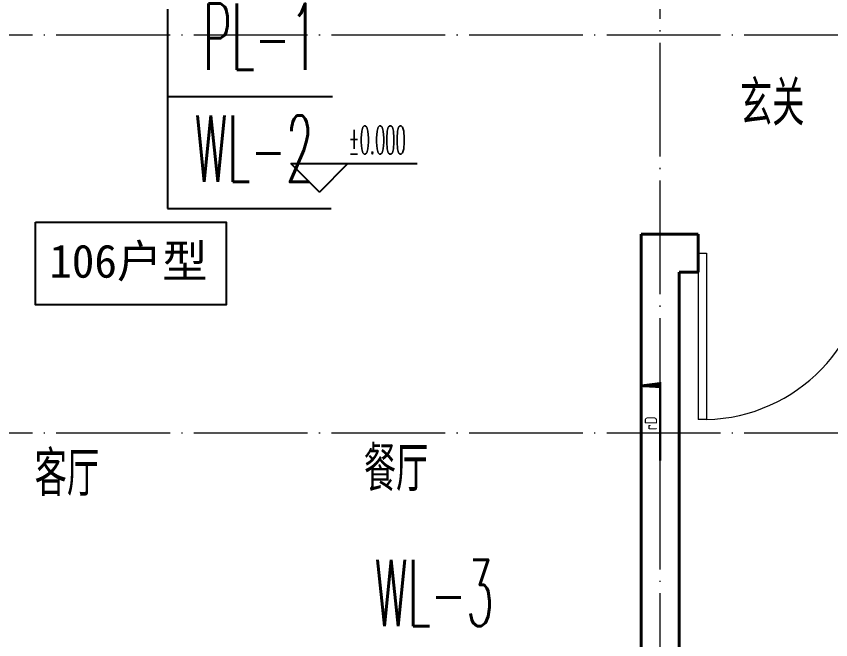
# Model space of a CAD drawing. Extents: x 27938 to 1042331, y -235042 to 1535213.
# Drawn here: x 688119 to 692417, y 676368 to 679657 of the extents above; entities that cross this region are included whole.
import ezdxf

# ---------------------------------------------------------------- set-up
doc = ezdxf.new("R2010")
doc.units = 0
doc.header["$LTSCALE"] = 1000
doc.header["$MEASUREMENT"] = 0
doc.linetypes.add('DOTE', pattern=[2.4200000000000004, 2, -0.2, 0.02, -0.2])
for name, color, linetype in [('DIM_ELEV', 3, 'Continuous'), ('DIM_污水', 3, 'Continuous'), ('DIM_餐饮排水', 3, 'Continuous'), ('PUB_TEXT', 4, 'Continuous')]:
    doc.layers.add(name, color=color, linetype=linetype)
for name, color, linetype, lineweight in [('DOTE', 19, 'DOTE', 9), ('EQUIP-消防', 3, 'Continuous', 20), ('WALL', 9, 'Continuous', 40), ('WINDOW', 8, 'Continuous', 15)]:
    doc.layers.add(name, color=color, linetype=linetype, lineweight=lineweight)
doc.styles.add('_TCH_DIM', font='SIMPLEX.shx', dxfattribs={"width": 0.6, "oblique": 10, "bigfont": 'hztxt.shx'})
doc.styles.add('_TWT_SERIAL', font='simplex.shx', dxfattribs={"width": 0.6, "oblique": 10, "height": 3, "bigfont": 'aadri.shx'})
doc.styles.get("Standard").update_dxf_attribs({"font": 'gbenor.shx', "bigfont": 'gbcbig.shx'})
doc.styles.add('房间名称', font='TSSDENG', dxfattribs={"width": 0.8, "bigfont": 'HZTXT'})
doc.styles.add('黑体', font='simhei.ttf')

# ---------------------------------------------------------------- blocks, each defined once
blk = doc.blocks.new('HFTHFFGHFH')
at = {"layer": 'DOTE', "linetype": 'DOTE', "ltscale": 0.3}
for p, q in [((545416.5775568401, 594448.8100090846), (545416.5775568401, 612948.8100463543)), ((587116.5787011748, 602348.8103599143), (534316.57870118, 602348.8103599143)), ((587116.5787011747, 600248.8103599143), (534316.57870118, 600248.8103599143))]:
    blk.add_line(p, q, dxfattribs=at)
blk = doc.blocks.new('FSFSFSFSEG')
at = {"layer": 'EQUIP-消防', "color": 0, "const_width": 12.82051282052028}
blk.add_lwpolyline([(136866.5605577994, 335152.5449090759), (136466.5605577994, 335152.5449090774), (136466.5605577991, 335052.5449090772), (136866.5605577991, 335052.5449090757)], close=True, dxfattribs=at)
at = {"layer": 'PUB_TEXT', "color": 0, "style": '房间名称', "width": 0.8}
blk.add_text('rD', height=64.8, dxfattribs=at).set_placement((136633.7425204425, 335069.0046025831))
blk = doc.blocks.new('HGFHGGGDFGRD')
at = {"color": 8, "rotation": 90}
blk.add_blockref('FSFSFSFSEG', (1026569.124335467, 232007.164587272), dxfattribs=at)
blk = doc.blocks.new('$DorLib2D$00000001')
for p, q in [((0.45, 0.9750000000000001), (0.5000000000000002, 0.9750000000000001)), ((0.45, 0), (0.45, 0.9750000000000001)), ((0.5, 0), (0.5, 0.9750000000000001)), ((0.5, 0), (0.45, 0))]:
    blk.add_line(p, q)
at = {"lineweight": 13}
blk.add_arc((0.475, 0), 0.975, 91.4692835813538, 180, dxfattribs=at)

msp = doc.modelspace()

# ---------------------------------------------------------------- linework, layer by layer
at = {"color": 8}
msp.add_lwpolyline([(688221.2790088835, 678570.2809584762), (689227.2790088835, 678570.2809584762), (689227.2790088835, 678134.2809584762), (688221.2790088835, 678134.2809584762)], close=True, dxfattribs=at)
at = {"layer": 'DIM_ELEV', "color": 8}
for p, q in [((689718.8788228263, 678729.962308791), (689568.8788228263, 678879.962308791)), ((689568.8788228263, 678879.962308791), (690233.7992953379, 678879.962308791)), ((689718.8788228263, 678729.962308791), (689868.8788228263, 678879.962308791))]:
    msp.add_line(p, q, dxfattribs=at)
at = {"layer": 'DIM_污水'}
for p, q in [((688916.5795520212, 682177.1723564644), (688916.5795520212, 678643.584003282)), ((688916.5795520212, 678643.584003282), (689780.337464872, 678643.584003282))]:
    msp.add_line(p, q, dxfattribs=at)
at = {"layer": 'DIM_餐饮排水'}
for p, q in [((688916.5795520212, 682357.1723564644), (688916.5795520212, 679234.2465704347)), ((688916.5795520212, 679234.2465704347), (689787.6713023328, 679234.2465704347))]:
    msp.add_line(p, q, dxfattribs=at)
at = {"layer": 'WALL', "color": 8}
for p, q in [((691416.5794457125, 678507.1720981777), (691416.5793745043, 675557.1717473355)), ((691716.5794565132, 678507.1720981803), (691416.5794457125, 678507.1720981777)), ((691716.5794565151, 678307.1720981651), (691716.5794565132, 678507.1720981803)), ((691616.5794527889, 678307.1720981733), (691616.5793840138, 675457.1717449188)), ((691616.5794527889, 678307.1720981733), (691716.5794565151, 678307.1720981651))]:
    msp.add_line(p, q, dxfattribs=at)

# ---------------------------------------------------------------- block references
msp.add_blockref('HFTHFFGHFH', (146100.0000000225, 77208.36173827358))
at = {"color": 8}
msp.add_blockref('HGFHGGGDFGRD', (-1.396983861923218e-09, 308833.4469530944), dxfattribs=at)
at = {"layer": 'WINDOW', "xscale": -900, "yscale": -900, "zscale": -900, "rotation": 5.840855992261463e-10}
msp.add_blockref('$DorLib2D$00000001', (692166.5794564879, 678407.1720981792), dxfattribs=at)

# ---------------------------------------------------------------- texts
at = {"color": 8, "style": '黑体'}
msp.add_text('106户型', height=175, dxfattribs=at).set_placement((688293.3252846368, 678278.0938429129))
at = {"layer": 'DIM_ELEV', "color": 8, "style": '_TCH_DIM', "width": 0.4235294117647059}
msp.add_text('%%P0.000', height=148.75, dxfattribs=at).set_placement((689871.8155708576, 678930.012308791))
at = {"layer": 'DIM_污水', "color": 7, "style": '_TWT_SERIAL', "width": 0.48}
for s, p in [('WL-2', (689060.3781536713, 678783.584003282)), ('WL-3', (690011.3177958691, 676440.2429049287))]:
    msp.add_text(s, height=350, dxfattribs=at).set_placement(p)
at = {"layer": 'DIM_餐饮排水', "color": 7, "style": '_TWT_SERIAL', "width": 0.48}
msp.add_text('PL-1', height=350, dxfattribs=at).set_placement((689103.9568590848, 679374.2465704347))
at = {"layer": 'PUB_TEXT', "color": 8}
for s, p in [('玄关', (691937.7573430531, 679080.3399585627)), ('餐厅', (689953.0411787902, 677151.3677358378)), ('客厅', (688216.4311481563, 677126.3960745134))]:
    msp.add_text(s, height=236.3120567375886, dxfattribs=at).set_placement(p)

doc.saveas('drawing.dxf')
